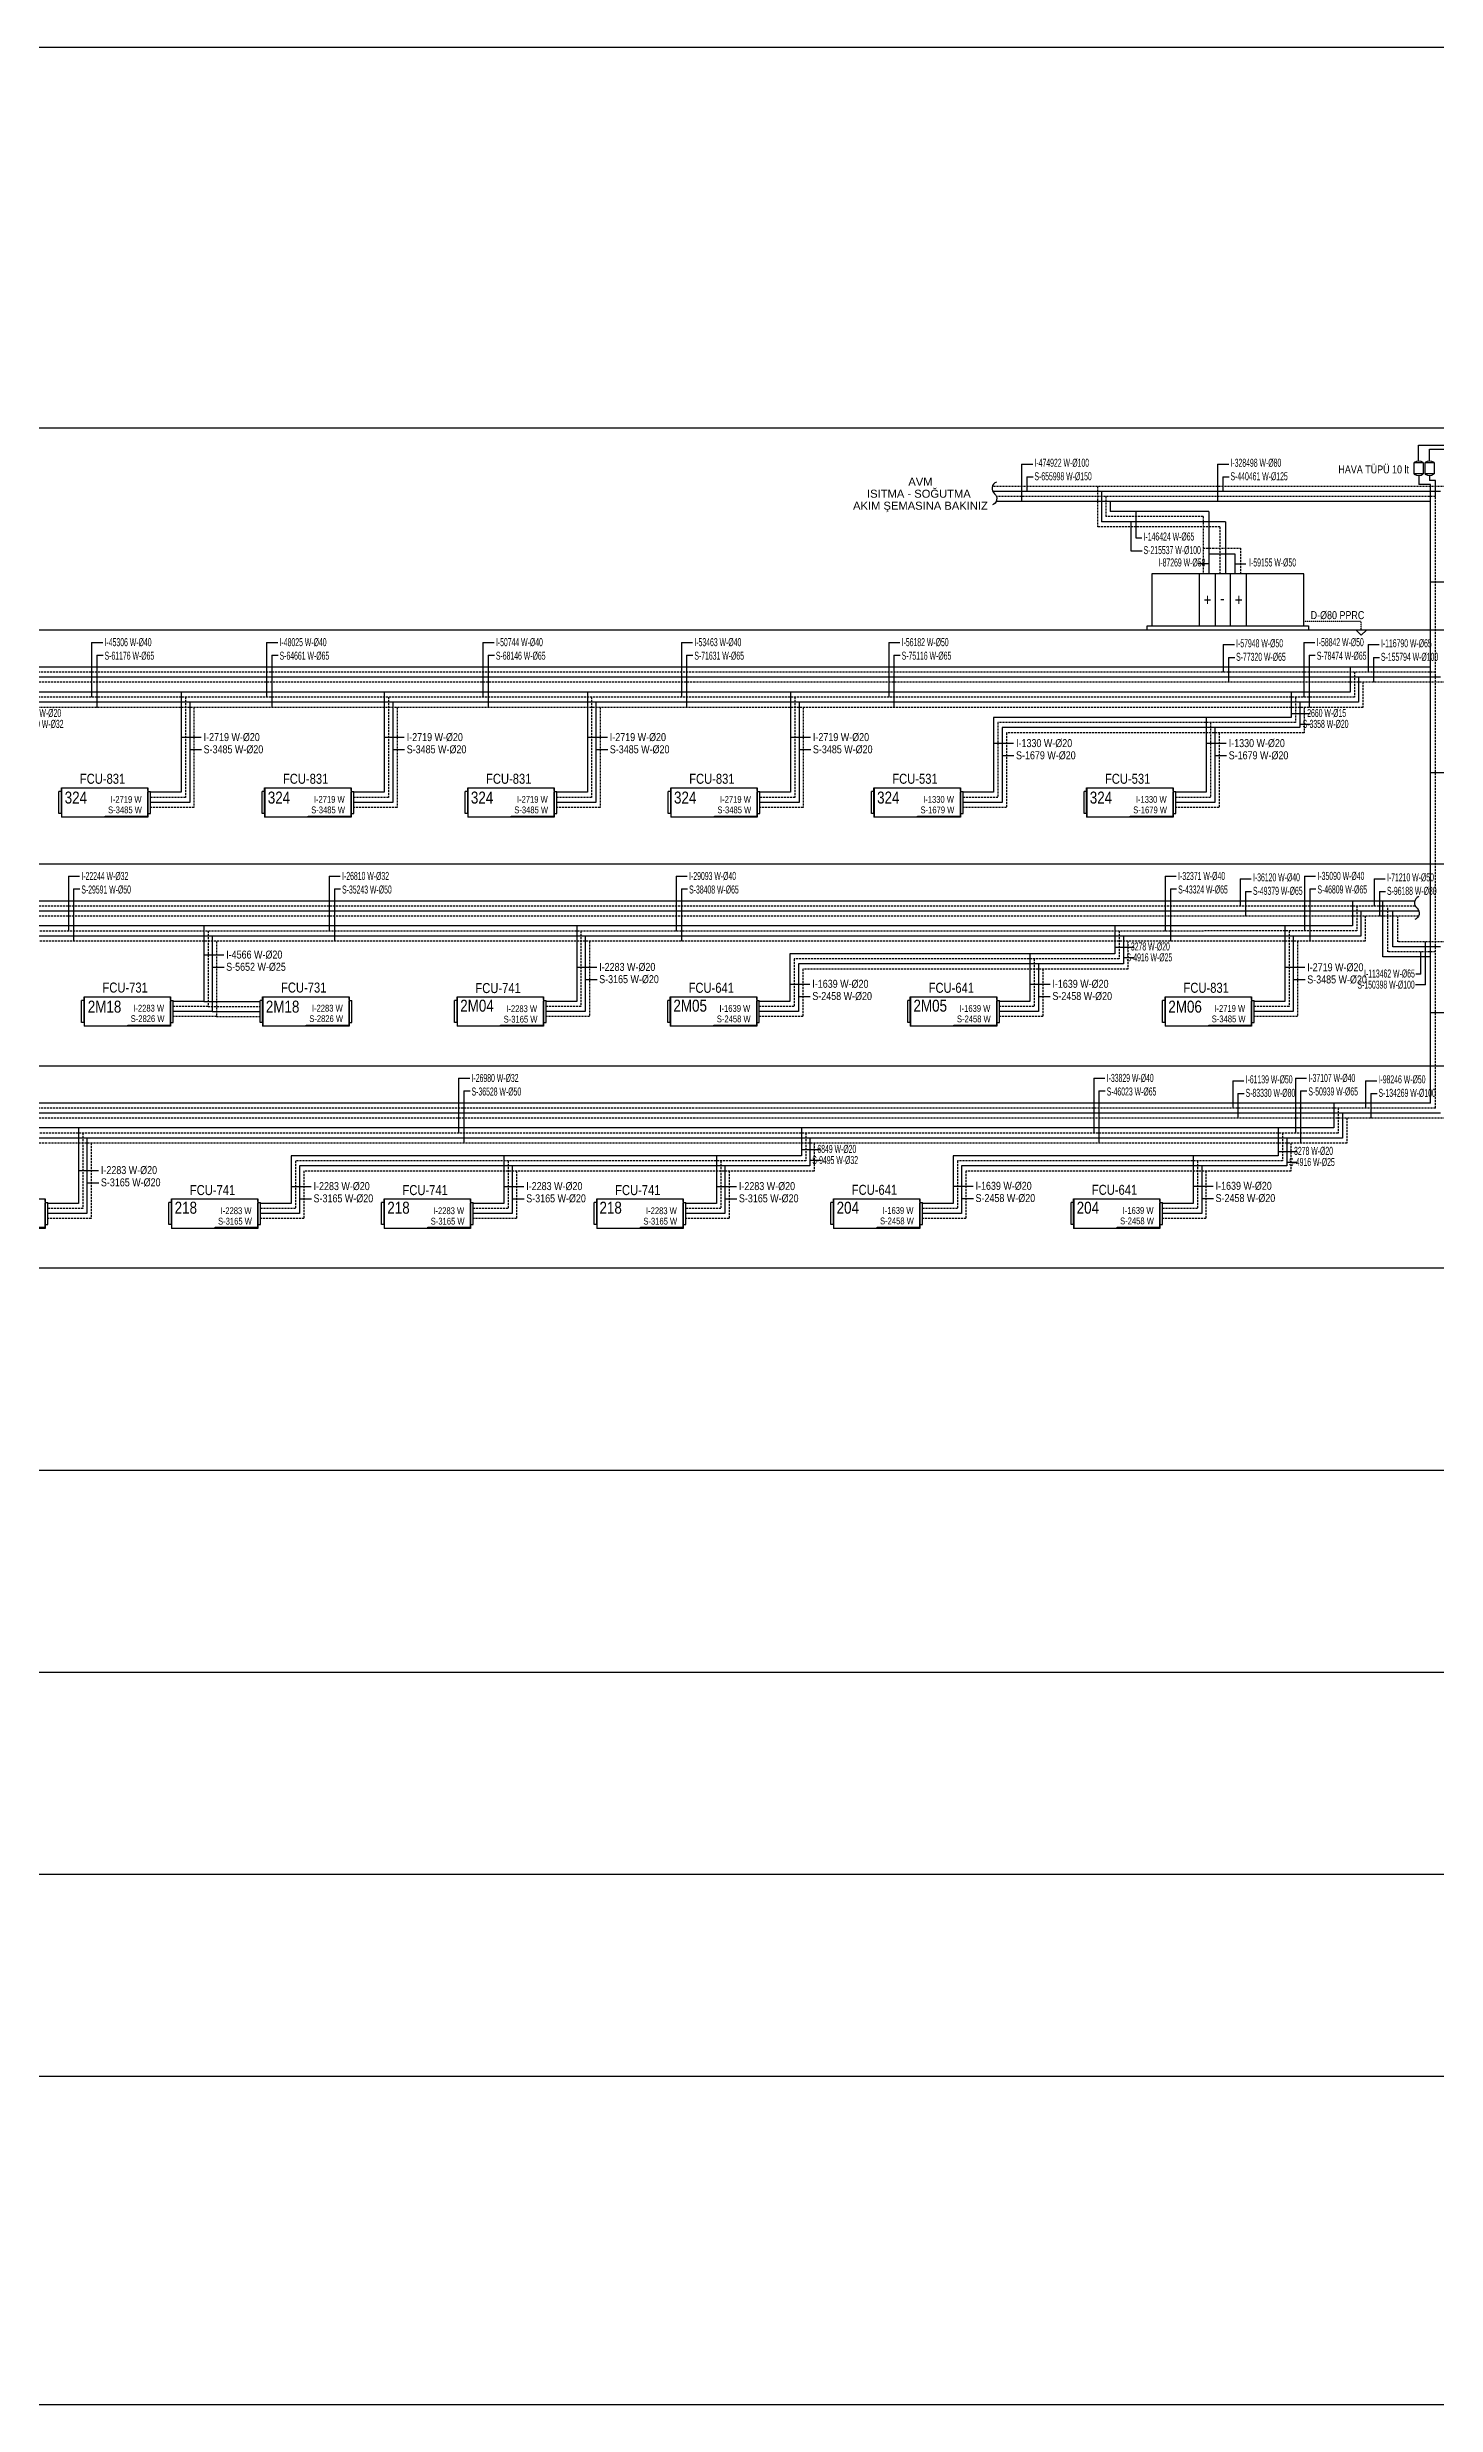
# Model space of a CAD drawing. Header units: centimetres. Extents: x 222914 to 271949, y -38857 to -18857.
# Drawn here: x 252118 to 255588, y -30556 to -24663 of the extents above; entities that cross this region are included whole.
import ezdxf
from ezdxf.enums import TextEntityAlignment as Align

# ---------------------------------------------------------------- set-up
doc = ezdxf.new("R2010")
doc.units = ezdxf.units.CM
doc.header["$LTSCALE"] = 0.2
doc.linetypes.add('DASHED', pattern=[75, 50, -25])
doc.linetypes.add('Hidden', pattern=[0.714375, 0.47625, -0.238125])
doc.layers.get('0').update_dxf_attribs({"color": 252})
for name, color, linetype, lineweight in [('1-BASLIK', 53, 'Continuous', 25), ('1-CIHAZ-NO', 62, 'Continuous', 15), ('T-CIHAZ', 101, 'Continuous', 30), ('T-DRENAJ', 40, 'Hidden', 30), ('T-ISITMA', 1, 'Continuous', 30), ('T-MAHAL', 120, 'Continuous', 15), ('T-SOGUTMA', 4, 'Continuous', 30), ('T-STEXT', 181, 'Continuous', 15), ('T-SUZGEC', 23, 'Continuous', 15)]:
    doc.layers.add(name, color=color, linetype=linetype, lineweight=lineweight)
for name, color, linetype in [('T-DTEXT', 9, 'Continuous'), ('T-FC', 150, 'Continuous'), ('T-FC-NUMARA', 62, 'Continuous'), ('T-GIDIS-ITEXT-TOPLAMA', 61, 'Continuous'), ('T-ISITMA-TOPLAMA', 61, 'Continuous'), ('T-ISITMA-VANA', 135, 'Continuous'), ('T-ITEXT', 32, 'Continuous'), ('T-SOGUTMA-TOPLAMA', 120, 'Continuous'), ('T-SOGUTMA-VANA', 100, 'Continuous'), ('T-TEXT', 85, 'Continuous')]:
    doc.layers.add(name, color=color, linetype=linetype)
doc.styles.add('ARIAL', font='arial.ttf')
doc.styles.add('GKM', font='ARIALN.TTF', dxfattribs={"width": 0.6, "height": 20})
doc.styles.add('LUCIDASANS', font='arial.ttf', dxfattribs={"width": 0.8})
doc.styles.get("Standard").update_dxf_attribs({"font": 'arial.ttf'})

# ---------------------------------------------------------------- blocks, each defined once
blk = doc.blocks.new('SUZ')
for p, q in [((-25, 0), (0, -25)), ((25, 0), (-25, 0)), ((0, -25), (25, 0))]:
    blk.add_line(p, q)
blk = doc.blocks.new('FANCOIL-DWD')
at = {"linetype": 'DASHED'}
blk.add_line((-114.3, -71.5), (-114.3, -16.4), dxfattribs=at)
for p, q in [((-108.1, -16.4), (-114.3, -16.4)), ((-114.3, -69.1), (-114.3, -18.8)), ((-108.1, -71.5), (-108.1, -7)), ((-108.1, -7), (108.1, -7)), ((-106.8, -80.9), (-106.8, -7)), ((108.1, -7), (108.1, -80.9)), ((108.1, -14.1), (108.1, -7.7)), ((108.1, -16.4), (114.6, -16.4)), ((108.1, -71), (108.1, -16.9)), ((114.6, -71.5), (114.6, -16.4)), ((-108.1, -71.5), (-114.3, -71.5)), ((-108.1, -71.5), (-108.1, -80.9)), ((108.1, -80.9), (-108.1, -80.9)), ((0.9, -80.9), (0.9, -78.2)), ((0.9, -78.2), (108.1, -78.2)), ((108.1, -78), (108.1, -71.5)), ((108.1, -71.5), (114.6, -71.5))]:
    blk.add_line(p, q)
blk = doc.blocks.new('Kesme')
blk.add_lwpolyline([(-21.5, -0.2, 0.576786), (-4.8, -2.7, -0.54493), (11.3, -5.9)], format="xyb")

msp = doc.modelspace()

# ---------------------------------------------------------------- linework, layer by layer
at = {"layer": '1-BASLIK'}
msp.add_lwpolyline([(224519.3, -24662.5), (264878.8, -24662.5), (264878.8, -30556.2), (224519.3, -30556.2)], close=True, dxfattribs=at)
at = {"layer": 'T-CIHAZ'}
for p, q in [((254997.4, -25979.1), (254997.4, -26109.1)), ((255036.8, -25979.1), (255036.8, -26109.1)), ((255074.8, -25979.1), (255074.8, -26109.1)), ((255114.2, -25979.1), (255114.2, -26109.1))]:
    msp.add_line(p, q, dxfattribs=at)
msp.add_lwpolyline([(255258.5, -26109.1), (255258.5, -25979.1), (254878.5, -25979.1), (254878.5, -26109.1)], close=True, dxfattribs=at)
for points in [[(254867.1, -26119.8), (254867.1, -26109.1), (254878.5, -26109.1)], [(255258.5, -26109.1), (255269.9, -26109.1), (255269.9, -26119.8)]]:
    msp.add_lwpolyline(points, dxfattribs=at)
at = {"layer": 'T-DRENAJ', "lineweight": -3, "ltscale": 0.5}
for p, q in [((255402.2, -26098.6), (255258.5, -26098.6)), ((255402.2, -26119.8), (255402.2, -26098.6))]:
    msp.add_line(p, q, dxfattribs=at)
at = {"layer": 'T-GIDIS-ITEXT-TOPLAMA'}
for p, q in [((255227.2, -26328.6), (255274.6, -26328.6)), ((254786.6, -26912.2), (254834, -26912.2)), ((255550.7, -26979.9), (255550.7, -26923.8)), ((255550.7, -26979.9), (255538.2, -26979.9)), ((254003.1, -27418.4), (254050.5, -27418.4)), ((255194.5, -27423.3), (255241.9, -27423.3))]:
    msp.add_line(p, q, dxfattribs=at)
at = {"layer": 'T-ISITMA', "lineweight": -3, "ltscale": 0.5}
for p, q in [((255575.3, -25798.6), (254489.3, -25798.6)), ((254774.5, -25798.6), (254774.5, -25823.3)), ((255575.3, -27302.4), (255575.3, -25798.6)), ((255021.4, -25823.3), (254774.5, -25823.3)), ((255021.4, -25823.3), (255021.4, -25979.1)), ((255021.4, -25929.1), (255086.2, -25929.1)), ((255086.2, -25929.1), (255086.2, -25979.1)), ((255575.3, -26212.3), (226154, -26212.3)), ((255374.2, -26212.3), (255374.2, -26274.8)), ((255374.2, -26274.8), (240493.9, -26274.8)), ((252452.8, -26274.8), (252452.8, -26525.2)), ((252960.4, -26274.8), (252960.4, -26525.2)), ((253468, -26274.8), (253468, -26525.2)), ((253975.7, -26274.8), (253975.7, -26525.2)), ((255227.2, -26275.6), (255227.2, -26338.1)), ((254483.3, -26338.1), (254483.3, -26525.2)), ((255227.2, -26338.1), (254483.3, -26338.1)), ((255014.8, -26338.1), (255014.8, -26525.2)), ((252452.8, -26525.2), (252376.4, -26525.2)), ((252960.4, -26525.2), (252884, -26525.2)), ((253468, -26525.2), (253391.6, -26525.2)), ((253975.7, -26525.2), (253899.2, -26525.2)), ((254483.3, -26525.2), (254406.8, -26525.2)), ((255014.8, -26525.2), (254938.3, -26525.2)), ((255535.6, -26797.4), (233697.5, -26797.4)), ((255380.1, -26797.4), (255380.1, -26859.1)), ((255456, -26936.3), (255456, -26798.9)), ((255380.1, -26859.1), (248177.8, -26859.6)), ((252509.3, -26859.9), (252509.3, -27047.8)), ((253441.4, -26859.9), (253441.4, -27047.8)), ((254786.6, -26859.9), (254786.6, -26928.7)), ((255211.1, -26859.9), (255211.1, -27047.8)), ((254786.6, -26928.7), (253974.2, -26928.7)), ((253974.2, -26928.7), (253974.2, -27047.8)), ((254574.2, -26928.7), (254574.2, -27047.8)), ((255575.3, -26936.3), (255456, -26936.3)), ((252509.3, -27047.8), (252432.8, -27047.8)), ((252509.3, -27047.8), (252649.5, -27047.8)), ((253441.4, -27047.8), (253364.9, -27047.8)), ((253974.2, -27047.8), (253897.7, -27047.8)), ((254574.2, -27047.8), (254497.7, -27047.8)), ((255211.1, -27047.8), (255134.6, -27047.8)), ((255575.3, -27302.4), (228973.5, -27302.4)), ((255333.9, -27302.4), (255333.9, -27364.1)), ((255333.9, -27364.1), (246482.6, -27364.6)), ((252196.2, -27364.3), (252196.2, -27552.8)), ((254003.1, -27364.9), (254003.1, -27433.8)), ((255194.5, -27364.9), (255194.5, -27433.7)), ((254003.1, -27433.8), (252727.7, -27433.8)), ((252727.7, -27433.8), (252727.7, -27552.8)), ((253259.1, -27433.8), (253259.1, -27552.8)), ((253790.6, -27433.8), (253790.6, -27552.8)), ((255194.5, -27433.7), (254382, -27433.7)), ((254382, -27433.7), (254382, -27552.8)), ((254982, -27433.7), (254982, -27552.8)), ((252196.2, -27552.8), (252119.7, -27552.8)), ((252727.7, -27552.8), (252651.2, -27552.8)), ((253259.1, -27552.8), (253182.7, -27552.8)), ((253790.6, -27552.8), (253714.2, -27552.8)), ((254382, -27552.8), (254305.6, -27552.8)), ((254982, -27552.8), (254905.6, -27552.8))]:
    msp.add_line(p, q, dxfattribs=at)
at = {"layer": 'T-ISITMA', "linetype": 'DASHED', "lineweight": -3, "ltscale": 0.5}
for p, q in [((255587.8, -25786.1), (254490.2, -25786.1)), ((254763.9, -25786.1), (254763.9, -25836)), ((255587.8, -27314.9), (255587.8, -25786.1)), ((255007.4, -25836), (254763.9, -25836, 0)), ((255007.4, -25836), (255007.4, -25979.1)), ((255007.4, -25915.1), (255100.2, -25915.1)), ((255100.2, -25915.1), (255100.2, -25979.1)), ((255587.8, -26224.8), (226164.6, -26224.8)), ((255384.8, -26224.8), (255384.8, -26287.6)), ((255384.8, -26287.6), (240504.5, -26287.6)), ((252463.4, -26287.6), (252463.4, -26538)), ((252971.1, -26287.6), (252971.1, -26538)), ((253478.7, -26287.6), (253478.7, -26538)), ((253986.3, -26287.6), (253986.3, -26538)), ((255237.8, -26288.1), (255237.8, -26350.8)), ((254493.9, -26350.8), (254493.9, -26538)), ((255237.8, -26350.8), (254493.9, -26350.8)), ((255025.4, -26350.8), (255025.4, -26538)), ((252463.4, -26538), (252376.4, -26538)), ((252971.1, -26538), (252884, -26538)), ((253478.7, -26538), (253391.6, -26538)), ((253986.3, -26538), (253899.2, -26538)), ((254493.9, -26538), (254406.8, -26538)), ((255025.4, -26538), (254938.3, -26538)), ((255537.1, -26809.9), (233708.2, -26809.9)), ((255390.7, -26809.9), (255390.7, -26871.9)), ((255468.5, -26923.8), (255468.5, -26811.4)), ((255390.7, -26871.9), (248155.2, -26872.3)), ((252519.9, -26872.6), (252519.9, -27060.5)), ((253452, -26872.6), (253452, -27060.5)), ((254797.2, -26872.4), (254797.2, -26941.5)), ((255221.7, -26872.6), (255221.7, -27060.5)), ((255587.8, -26923.8), (255468.5, -26923.8)), ((254797.2, -26941.5), (253984.8, -26941.5)), ((253984.8, -26941.5), (253984.8, -27060.5)), ((254584.8, -26941.5), (254584.8, -27060.5)), ((252519.9, -27060.5), (252432.8, -27060.5)), ((252519.9, -27060.5), (252649.5, -27060.5)), ((253452, -27060.5), (253364.9, -27060.5)), ((253984.8, -27060.5), (253897.7, -27060.5)), ((254584.8, -27060.5), (254497.7, -27060.5)), ((255221.7, -27060.5), (255134.6, -27060.5)), ((255587.8, -27314.9), (228984.1, -27314.9)), ((255344.6, -27314.9), (255344.6, -27376.9)), ((255344.6, -27376.9), (246493.2, -27377.4)), ((252206.8, -27377.1), (252206.8, -27565.5)), ((254013.7, -27377.4), (254013.7, -27446.5)), ((255205.1, -27377.4), (255205.1, -27446.5)), ((254013.7, -27446.5), (252738.3, -27446.5)), ((252738.3, -27446.5), (252738.3, -27565.5)), ((253269.8, -27446.5), (253269.8, -27565.5)), ((253801.3, -27446.5), (253801.3, -27565.5)), ((255205.1, -27446.5), (254392.7, -27446.5)), ((254392.7, -27446.5), (254392.7, -27565.5)), ((254992.7, -27446.5), (254992.7, -27565.5)), ((252206.8, -27565.5), (252119.7, -27565.5)), ((252738.3, -27565.5), (252651.2, -27565.5)), ((253269.8, -27565.5), (253182.7, -27565.5)), ((253801.3, -27565.5), (253714.2, -27565.5)), ((254392.7, -27565.5), (254305.6, -27565.5)), ((254992.7, -27565.5), (254905.6, -27565.5))]:
    msp.add_line(p, q, dxfattribs=at)
at = {"layer": 'T-ISITMA-TOPLAMA'}
for p, q in [((254553.3, -25704.8), (254553.3, -25798.6)), ((254553.3, -25704.8), (254581, -25704.8)), ((255043.2, -25704.8), (255043.2, -25798.6)), ((255043.2, -25704.8), (255070.9, -25704.8)), ((254839.1, -25823.3), (254839.1, -25889.3)), ((254839.1, -25889.3), (254853.7, -25889.3)), ((255021.4, -25954.1), (254993.7, -25954.1)), ((255086.2, -25954.1), (255113.9, -25954.1)), ((255575.3, -25999.1), (255625.3, -25999.1)), ((252229, -26150.5), (252229, -26287.6)), ((252229, -26150.5), (252256.7, -26150.5)), ((252666.4, -26150.5), (252666.4, -26287.6)), ((252666.4, -26150.5), (252694.1, -26150.5)), ((253207, -26150.5), (253207, -26287.6)), ((253207, -26150.5), (253234.8, -26150.5)), ((253702.9, -26150.5), (253702.9, -26287.6)), ((253702.9, -26150.5), (253730.7, -26150.5)), ((254221.1, -26150.5), (254221.1, -26287.6)), ((254221.1, -26150.5), (254248.9, -26150.5)), ((255057.2, -26156.1), (255057.2, -26224.8)), ((255057.2, -26156.1), (255085, -26156.1)), ((255258.6, -26150.5), (255258.6, -26287.6)), ((255258.6, -26150.5), (255286.4, -26150.5)), ((255419.2, -26156.1), (255419.2, -26224.8)), ((255419.2, -26156.1), (255446.9, -26156.1)), ((255575.3, -26475.7), (255625.3, -26475.7)), ((252170.9, -26735), (252170.9, -26872.1)), ((252170.9, -26735), (252198.7, -26735)), ((252822.6, -26735), (252822.6, -26872)), ((252822.6, -26735), (252850.3, -26735)), ((253689.9, -26735), (253689.9, -26872)), ((253689.9, -26735), (253717.6, -26735)), ((254912.1, -26734.9), (254912.1, -26872)), ((254912.1, -26734.9), (254939.9, -26734.9)), ((255099.4, -26741.2), (255099.4, -26809.9)), ((255099.4, -26741.2), (255127.1, -26741.2)), ((255260.2, -26734.8), (255260.2, -26871.9)), ((255260.2, -26734.8), (255287.9, -26734.8)), ((255434.2, -26741.2), (255434.2, -26809.9)), ((255434.2, -26741.2), (255462, -26741.2)), ((255575.3, -27075.9), (255625.3, -27075.9)), ((253146.2, -27239.9), (253146.2, -27377)), ((253146.2, -27239.9), (253173.9, -27239.9)), ((254733.5, -27239.8), (254733.5, -27376.9)), ((254733.5, -27239.8), (254761.3, -27239.8)), ((255081, -27246.2), (255081, -27314.9)), ((255081, -27246.2), (255108.7, -27246.2)), ((255237.5, -27239.8), (255237.5, -27376.9)), ((255237.5, -27239.8), (255265.3, -27239.8)), ((255413.1, -27246.2), (255413.1, -27314.9)), ((255413.1, -27246.2), (255440.9, -27246.2))]:
    msp.add_line(p, q, dxfattribs=at)
at = {"layer": 'T-ISITMA-TOPLAMA', "color": 62}
for p, q in [((252452.8, -26387.3), (252502.8, -26387.3)), ((252960.4, -26387.3), (253010.4, -26387.3)), ((253468, -26387.3), (253518, -26387.3)), ((253975.7, -26387.3), (254025.7, -26387.3)), ((252474.1, -26417.9), (252503.6, -26417.9)), ((252981.7, -26417.9), (253011.3, -26417.9)), ((253489.3, -26417.9), (253518.9, -26417.9)), ((253996.9, -26417.9), (254026.5, -26417.9)), ((255211.1, -26962.6), (255261.1, -26962.6)), ((255232.3, -26993.2), (255261.9, -26993.2))]:
    msp.add_line(p, q, dxfattribs=at)
at = {"layer": 'T-ISITMA-TOPLAMA', "color": 30}
msp.add_line((252509.3, -26931.8), (252559.3, -26931.8), dxfattribs=at)
at = {"layer": 'T-ISITMA-TOPLAMA', "color": 163}
for p, q in [((253441.4, -26962.6), (253491.4, -26962.6)), ((252196.2, -27470.5), (252246.2, -27470.5)), ((252727.7, -27510.5), (252777.7, -27510.5)), ((253259.1, -27510.5), (253309.2, -27510.5)), ((253790.6, -27510.5), (253840.6, -27510.5))]:
    msp.add_line(p, q, dxfattribs=at)
at = {"layer": 'T-ISITMA-TOPLAMA', "color": 1}
for p, q in [((253974.2, -27004.8), (254024.2, -27004.8)), ((254574.2, -27004.8), (254624.2, -27004.8)), ((254382, -27509.8), (254432.1, -27509.8)), ((254982, -27509.8), (255032.1, -27509.8))]:
    msp.add_line(p, q, dxfattribs=at)
at = {"layer": 'T-ISITMA-VANA'}
for p, q in [((255545.4, -25697.1), (255545.4, -25657.2)), ((255545.4, -25657.2), (255688.5, -25657.2)), ((255572.7, -25697.2), (255572.7, -25667.2)), ((255572.7, -25667.2), (255676.7, -25667.2)), ((255534.5, -25701), (255556.8, -25701)), ((255556.8, -25729.4), (255534.5, -25729.4)), ((255534.6, -25729.7), (255534.6, -25700.9)), ((255545.7, -25733.3), (255545.7, -25755.7)), ((255556.8, -25700.9), (255556.8, -25729.4)), ((255561.8, -25729.6), (255561.8, -25700.9)), ((255561.8, -25700.9), (255584.1, -25700.9)), ((255584.1, -25729.3), (255561.8, -25729.3)), ((255573, -25733.3), (255573, -25745.7)), ((255587.8, -25745.7), (255573, -25745.7)), ((255584.1, -25700.8), (255584.1, -25729.3)), ((255587.8, -25786.1), (255587.8, -25745.7)), ((255575.3, -25755.7), (255545.7, -25755.7)), ((255575.3, -25798.6), (255575.3, -25755.7))]:
    msp.add_line(p, q, dxfattribs=at)
for centre, start, end in [((255545.7, -25715.5), 52.72197, 127.60421), ((255545.5, -25715), 233.37013, 308.26091), ((255573, -25715.4), 52.72197, 127.60421), ((255572.8, -25714.9), 233.37013, 308.26091)]:
    msp.add_arc(centre, 18.3, start, end, dxfattribs=at)
at = {"layer": 'T-SOGUTMA', "linetype": 'DASHED', "lineweight": -3, "ltscale": 0.5}
for p, q in [((255612.8, -25761.1), (254479.9, -25761.1)), ((254742.6, -25761.1), (254742.6, -25861.5)), ((255048.8, -25861.5), (254742.6, -25861.5)), ((255048.8, -25861.5), (255048.8, -25979.1)), ((255612.8, -26249.8), (226185.9, -26249.8)), ((255406.1, -26249.8), (255406.1, -26313.1)), ((255406.1, -26313.1), (240525.8, -26313.1)), ((252484.7, -26313.1), (252484.7, -26563.5)), ((252992.3, -26313.1), (252992.3, -26563.5)), ((253499.9, -26313.1), (253499.9, -26563.5)), ((254007.5, -26313.1), (254007.5, -26563.5)), ((255259.1, -26313.1), (255259.1, -26376.3)), ((254515.1, -26376.3), (254515.1, -26563.5)), ((255259.1, -26376.3), (254515.1, -26376.3)), ((255046.6, -26376.3), (255046.6, -26563.5)), ((252484.7, -26563.5), (252376.4, -26563.5)), ((252992.3, -26563.5), (252884, -26563.5)), ((253499.9, -26563.5), (253391.6, -26563.5)), ((254007.5, -26563.5), (253899.2, -26563.5)), ((254515.1, -26563.5), (254406.8, -26563.5)), ((255046.6, -26563.5), (254938.3, -26563.5)), ((255545, -26834.9), (233729.4, -26834.9)), ((255411.9, -26834.9), (255411.9, -26897.4)), ((255493.4, -26898.8), (255493.4, -26836.4)), ((255411.9, -26897.4), (248209.7, -26897.8)), ((252541.1, -26898.1), (252541.1, -27086)), ((253473.3, -26898.1), (253473.3, -27086)), ((254818.5, -26897.3), (254818.5, -26967)), ((255242.9, -26898.1), (255242.9, -27086)), ((255612.8, -26898.8), (255493.4, -26898.8)), ((254818.5, -26967), (254006.1, -26967)), ((254006.1, -26967), (254006.1, -27086)), ((254606.1, -26967), (254606.1, -27086)), ((252541.1, -27086), (252432.8, -27086)), ((252541.1, -27086), (252649.5, -27086)), ((253473.3, -27086), (253364.9, -27086)), ((254006.1, -27086), (253897.7, -27086)), ((254606.1, -27086), (254497.7, -27086)), ((255242.9, -27086), (255134.6, -27086)), ((255612.8, -27339.9), (229005.4, -27339.9)), ((255365.8, -27339.8), (255365.8, -27402.4)), ((255365.8, -27402.4), (246514.5, -27402.9)), ((252228, -27402.6), (252228, -27591)), ((254034.9, -27402.3), (254034.9, -27472)), ((255226.3, -27402.3), (255226.3, -27472)), ((254034.9, -27472), (252759.5, -27472)), ((252759.5, -27472), (252759.5, -27591)), ((253291, -27472), (253291, -27591)), ((253822.5, -27472), (253822.5, -27591)), ((255226.3, -27472), (254413.9, -27472)), ((254413.9, -27472), (254413.9, -27591)), ((255013.9, -27472), (255013.9, -27591)), ((252228, -27591), (252119.7, -27591)), ((252759.5, -27591), (252651.2, -27591)), ((253291, -27591), (253182.7, -27591)), ((253822.5, -27591), (253714.2, -27591)), ((254413.9, -27591), (254305.6, -27591)), ((255013.9, -27591), (254905.6, -27591))]:
    msp.add_line(p, q, dxfattribs=at)
at = {"layer": 'T-SOGUTMA', "lineweight": -3, "ltscale": 0.5}
for p, q in [((255600.3, -25773.6), (254481.4, -25773.6)), ((254753.3, -25773.6), (254753.3, -25848.8)), ((255062.8, -25848.8), (254753.3, -25848.8, 0)), ((255062.8, -25848.8), (255062.8, -25979.1)), ((255600.3, -26237.3), (226175.2, -26237.3)), ((255395.5, -26237.3), (255395.5, -26300.3)), ((255395.5, -26300.3), (240515.1, -26300.3)), ((252474.1, -26300.3), (252474.1, -26550.7)), ((252981.7, -26300.3), (252981.7, -26550.7)), ((253489.3, -26300.3), (253489.3, -26550.7)), ((253996.9, -26300.3), (253996.9, -26550.7)), ((255248.4, -26300.6), (255248.4, -26363.6)), ((254504.5, -26363.6), (254504.5, -26550.7)), ((255248.4, -26363.6), (254504.5, -26363.6)), ((255036, -26363.6), (255036, -26550.7)), ((252474.1, -26550.7), (252376.4, -26550.7)), ((252981.7, -26550.7), (252884, -26550.7)), ((253489.3, -26550.7), (253391.6, -26550.7)), ((253996.9, -26550.7), (253899.2, -26550.7)), ((254504.5, -26550.7), (254406.8, -26550.7)), ((255036, -26550.7), (254938.3, -26550.7)), ((255546, -26822.4), (233718.8, -26822.4)), ((255401.3, -26822.4), (255401.3, -26884.6)), ((255481, -26911.3), (255481, -26823.9)), ((255401.3, -26884.6), (248165.8, -26885.1)), ((252530.5, -26885.4), (252530.5, -27073.3)), ((253462.6, -26885.4), (253462.6, -27073.3)), ((254807.9, -26884.9), (254807.9, -26954.2)), ((255232.3, -26885.4), (255232.3, -27073.3)), ((255600.3, -26911.3), (255481, -26911.3)), ((254807.9, -26954.2), (253995.4, -26954.2)), ((253995.4, -26954.2), (253995.4, -27073.3)), ((254595.4, -26954.2), (254595.4, -27073.3)), ((252530.5, -27073.3), (252432.8, -27073.3)), ((252530.5, -27073.3), (252649.5, -27073.3)), ((253462.6, -27073.3), (253364.9, -27073.3)), ((253995.4, -27073.3), (253897.7, -27073.3)), ((254595.4, -27073.3), (254497.7, -27073.3)), ((255232.3, -27073.3), (255134.6, -27073.3)), ((255600.3, -27327.4), (228994.7, -27327.4)), ((255355.2, -27327.4), (255355.2, -27389.6)), ((255355.2, -27389.6), (246503.8, -27390.1)), ((252217.4, -27389.8), (252217.4, -27578.3)), ((254024.3, -27389.9), (254024.3, -27459.3)), ((255215.7, -27389.9), (255215.7, -27459.2)), ((254024.3, -27459.3), (252748.9, -27459.3)), ((252748.9, -27459.3), (252748.9, -27578.3)), ((253280.4, -27459.3), (253280.4, -27578.3)), ((253811.9, -27459.3), (253811.9, -27578.3)), ((255215.7, -27459.2), (254403.3, -27459.2)), ((254403.3, -27459.2), (254403.3, -27578.3)), ((255003.3, -27459.2), (255003.3, -27578.3)), ((252217.4, -27578.3), (252119.7, -27578.3)), ((252748.9, -27578.3), (252651.2, -27578.3)), ((253280.4, -27578.3), (253182.7, -27578.3)), ((253811.9, -27578.3), (253714.2, -27578.3)), ((254403.3, -27578.3), (254305.6, -27578.3)), ((255003.3, -27578.3), (254905.6, -27578.3))]:
    msp.add_line(p, q, dxfattribs=at)
at = {"layer": 'T-SOGUTMA-TOPLAMA'}
for p, q in [((254566.4, -25736.7), (254581.9, -25736.7)), ((254566.4, -25736.7), (254566.4, -25773.6)), ((255056.2, -25736.7), (255071.8, -25736.7)), ((255056.2, -25736.7), (255056.2, -25773.6)), ((254826, -25848.8), (254826, -25921.2)), ((254826, -25921.2), (254854.6, -25921.2)), ((252242.1, -26182.3), (252257.6, -26182.3)), ((252242.1, -26182.3), (252242.1, -26313.1)), ((252679.4, -26182.3), (252695, -26182.3)), ((252679.4, -26182.3), (252679.4, -26313.1)), ((253220.1, -26182.3), (253235.6, -26182.3)), ((253220.1, -26182.3), (253220.1, -26313.1)), ((253716, -26182.3), (253731.5, -26182.3)), ((253716, -26182.3), (253716, -26313.1)), ((254234.2, -26182.3), (254249.7, -26182.3)), ((254234.2, -26182.3), (254234.2, -26313.1)), ((255070.3, -26187.9), (255085.8, -26187.9)), ((255070.3, -26187.9), (255070.3, -26249.8)), ((255271.7, -26182.3), (255287.2, -26182.3)), ((255271.7, -26182.3), (255271.7, -26313.1)), ((255432.3, -26187.9), (255447.8, -26187.9)), ((255432.3, -26187.9), (255432.3, -26249.8)), ((255248.4, -26354.8), (255275.4, -26354.8)), ((252184, -26766.8), (252199.5, -26766.8)), ((252184, -26766.8), (252184, -26897.6)), ((252835.7, -26766.8), (252851.2, -26766.8)), ((252835.7, -26766.8), (252835.7, -26897.5)), ((253703, -26766.8), (253718.5, -26766.8)), ((253703, -26766.8), (253703, -26897.5)), ((254925.2, -26766.7), (254940.7, -26766.7)), ((254925.2, -26766.7), (254925.2, -26897.5)), ((255112.4, -26773), (255127.9, -26773)), ((255112.4, -26773), (255112.4, -26834.9)), ((255273.3, -26766.6), (255288.8, -26766.6)), ((255273.3, -26766.6), (255273.3, -26897.4)), ((255447.3, -26773), (255462.8, -26773)), ((255447.3, -26773), (255447.3, -26834.9)), ((255562.6, -27006.1), (255562.6, -26898.8)), ((252530.5, -26962.3), (252560.1, -26962.3)), ((254807.9, -26938.5), (254834.9, -26938.5)), ((255562.6, -27006.1), (255537.4, -27006.1)), ((253159.3, -27271.7), (253174.8, -27271.7)), ((253159.3, -27271.7), (253159.3, -27402.5)), ((254746.6, -27271.6), (254762.1, -27271.6)), ((254746.6, -27271.6), (254746.6, -27402.4)), ((255094, -27278), (255109.6, -27278)), ((255094, -27278), (255094, -27339.9)), ((255250.6, -27271.6), (255266.1, -27271.6)), ((255250.6, -27271.6), (255250.6, -27402.4)), ((255426.2, -27278), (255441.7, -27278)), ((255426.2, -27278), (255426.2, -27339.9)), ((254024.3, -27444.6), (254051.3, -27444.6)), ((255215.7, -27449.5), (255242.7, -27449.5))]:
    msp.add_line(p, q, dxfattribs=at)
at = {"layer": 'T-SOGUTMA-TOPLAMA', "color": 100}
for p, q in [((254483.3, -26402.3), (254533.3, -26402.3)), ((255014.8, -26402.3), (255064.8, -26402.3)), ((254504.5, -26432.9), (254534.1, -26432.9)), ((255036, -26432.9), (255065.6, -26432.9))]:
    msp.add_line(p, q, dxfattribs=at)
at = {"layer": 'T-SOGUTMA-TOPLAMA', "color": 163}
for p, q in [((253462.6, -26993.2), (253492.2, -26993.2)), ((252217.4, -27501.1), (252247, -27501.1)), ((252748.9, -27541.1), (252778.5, -27541.1)), ((253280.4, -27541.1), (253310, -27541.1)), ((253811.9, -27541.1), (253841.5, -27541.1))]:
    msp.add_line(p, q, dxfattribs=at)
at = {"layer": 'T-SOGUTMA-TOPLAMA', "color": 1}
for p, q in [((253995.4, -27035.4), (254025, -27035.4)), ((254595.4, -27035.4), (254625, -27035.4)), ((254403.3, -27540.4), (254432.9, -27540.4)), ((255003.3, -27540.4), (255032.9, -27540.4))]:
    msp.add_line(p, q, dxfattribs=at)
at = {"layer": 'T-TEXT', "color": 7}
for p, q in [((263936, -25614.8), (225015.5, -25614.8)), ((263936, -26119.8), (225015.5, -26119.8)), ((263936, -26704.9), (225015.5, -26704.9)), ((263936, -27209.9), (225015.5, -27209.9)), ((263936, -27714.9), (225015.5, -27714.9)), ((225015.5, -28219.9), (263936, -28219.9)), ((225015.5, -28724.9), (263936, -28724.9)), ((225015.5, -29229.9), (263936, -29229.9)), ((225015.5, -29734.9), (263936, -29734.9))]:
    msp.add_line(p, q, dxfattribs=at)

# ---------------------------------------------------------------- block references
at = {"layer": 'T-FC'}
for p in [(252261.7, -26506.8), (252769.4, -26506.8), (253277, -26506.8), (253784.6, -26506.8), (254292.2, -26506.8), (254823.7, -26506.8), (252318.2, -27029.3), (252764.5, -27029.3), (253250.3, -27029.3), (253783.1, -27029.3), (254383.1, -27029.3), (255020, -27029.3), (252005.1, -27534.3), (252536.6, -27534.3), (253068.1, -27534.3), (253599.6, -27534.3), (254191, -27534.3), (254791, -27534.3)]:
    msp.add_blockref('FANCOIL-DWD', p, dxfattribs=at)
at = {"layer": 'T-SUZGEC', "extrusion": (0, 0, -1), "xscale": 0.5050762180471793, "yscale": 0.5050762180471793, "zscale": -0.5050762180216045}
msp.add_blockref('SUZ', (-255402.2, -26119.8), dxfattribs=at)
at = {"layer": 'T-TEXT', "xscale": 1.75, "yscale": 1.75, "zscale": 1.75, "rotation": 270}
for p in [(254490.5, -25787.2), (255546.3, -26823.5)]:
    msp.add_blockref('Kesme', p, dxfattribs=at)

# ---------------------------------------------------------------- texts
at = {"layer": '1-CIHAZ-NO'}
for s, p in [('AVM', (254300.4, -25748.8)), ('AKIM ŞEMASINA BAKINIZ', (254300.4, -25808.8)), ('ISITMA - SOĞUTMA ', (254300.4, -25778.8))]:
    msp.add_text(s, height=20, rotation=360, dxfattribs=at).set_placement(p, align=Align.MIDDLE_CENTER)
at = {"layer": 'T-CIHAZ', "style": 'ARIAL', "width": 0.8}
for s, p in [('+', (255008.1, -26058.7)), ('-', (255049.5, -26054.9)), ('+', (255086, -26058.7))]:
    msp.add_text(s, height=30, dxfattribs=at).set_placement(p)
at = {"layer": 'T-DTEXT', "style": 'ARIAL', "width": 0.8}
msp.add_text(' D-%%C80 PPRC', height=20, dxfattribs=at).set_placement((255269.4, -26092.3))
at = {"layer": 'T-FC-NUMARA', "color": 62, "style": 'ARIAL', "width": 0.8}
for p in [(252199.6, -26503.9), (252707.2, -26503.9), (253214.8, -26503.9), (253722.5, -26503.9), (254957.9, -27026.4)]:
    msp.add_text('FCU-831', height=25, dxfattribs=at).set_placement(p)
at = {"layer": 'T-FC-NUMARA', "color": 100, "style": 'ARIAL', "width": 0.8}
for p in [(254230.1, -26503.9), (254761.6, -26503.9)]:
    msp.add_text('FCU-531', height=25, dxfattribs=at).set_placement(p)
at = {"layer": 'T-FC-NUMARA', "color": 30, "style": 'ARIAL', "width": 0.8}
for p in [(252256.1, -27025.8), (252702.4, -27025.8)]:
    msp.add_text('FCU-731', height=25, dxfattribs=at).set_placement(p)
at = {"layer": 'T-FC-NUMARA', "color": 163, "style": 'ARIAL', "width": 0.8}
for p in [(253188.2, -27027.1), (252474.5, -27532.1), (253005.9, -27532.1), (253537.4, -27532.1)]:
    msp.add_text('FCU-741', height=25, dxfattribs=at).set_placement(p)
at = {"layer": 'T-FC-NUMARA', "color": 1, "style": 'ARIAL', "width": 0.8}
for p in [(253721, -27026.4), (254321, -27026.4), (254128.8, -27531.4), (254728.8, -27531.4)]:
    msp.add_text('FCU-641', height=25, dxfattribs=at).set_placement(p)
at = {"layer": 'T-GIDIS-ITEXT-TOPLAMA', "style": 'GKM', "width": 0.6}
for s, p in [('I-4566 W-%%C20', (252152.8, -26326.9)), ('I-2660 W-%%C15', (255364.3, -26326.9)), ('I-3278 W-%%C20', (254923.7, -26910.5)), ('I-113462 W-%%C65', (255536, -26978.2)), ('I-6849 W-%%C20', (254140.1, -27416.7)), ('I-3278 W-%%C20', (255331.5, -27421.5))]:
    msp.add_text(s, height=20, dxfattribs=at).set_placement(p, align=Align.MIDDLE_RIGHT)
at = {"layer": 'T-ISITMA-TOPLAMA', "style": 'GKM', "width": 0.6}
for s, p in [('I-474922 W-%%C100', (254585.4, -25711.4)), ('I-328498 W-%%C80', (255075.3, -25711.4)), ('I-146424 W-%%C65', (254858.1, -25895.8)), ('I-87269 W-%%C50', (254895.2, -25960.6)), ('I-59155 W-%%C50', (255121.9, -25960.6)), ('I-45306 W-%%C40', (252261.4, -26159.9)), ('I-48025 W-%%C40', (252698.8, -26159.9)), ('I-50744 W-%%C40', (253239.4, -26159.9)), ('I-53463 W-%%C40', (253735.4, -26159.9)), ('I-56182 W-%%C50', (254253.5, -26159.9)), ('I-57948 W-%%C50', (255089.4, -26162.6)), ('I-58842 W-%%C50', (255291.1, -26159.9)), ('I-116790 W-%%C65', (255451.3, -26162.6)), ('I-22244 W-%%C32', (252203.3, -26744.4)), ('I-26810 W-%%C32', (252855, -26744.3)), ('I-29093 W-%%C40', (253722.3, -26744.3)), ('I-32371 W-%%C40', (254944.5, -26744.3)), ('I-36120 W-%%C40', (255131.5, -26747.7)), ('I-35090 W-%%C40', (255292.6, -26744.2)), ('I-71210 W-%%C50', (255466.4, -26747.7)), ('I-26980 W-%%C32', (253178.6, -27249.3)), ('I-33829 W-%%C40', (254766, -27249.2)), ('I-37107 W-%%C40', (255269.9, -27249.2)), ('I-61139 W-%%C50', (255113.1, -27252.7)), ('I-98246 W-%%C50', (255445.3, -27252.7))]:
    msp.add_text(s, height=20, dxfattribs=at).set_placement(p)
at = {"layer": 'T-ISITMA-TOPLAMA', "color": 62, "style": 'ARIAL', "width": 0.8}
for p in [(252508.9, -26397.2), (253016.5, -26397.2), (253524.1, -26397.2), (254031.7, -26397.2), (255267.1, -26972.5)]:
    msp.add_text('I-2719 W-%%C20', height=20, dxfattribs=at).set_placement(p)
at = {"layer": 'T-ISITMA-TOPLAMA', "color": 30, "style": 'ARIAL', "width": 0.8}
for s, p in [('I-4566 W-%%C20', (252565.3, -26940.9)), ('S-5652 W-%%C25', (252565.3, -26971.4))]:
    msp.add_text(s, height=20, dxfattribs=at).set_placement(p)
at = {"layer": 'T-ISITMA-TOPLAMA', "color": 163, "style": 'ARIAL', "width": 0.8}
for p in [(253497.5, -26971.7), (252252.2, -27479.6), (252783.7, -27519.6), (253315.2, -27519.6), (253846.7, -27519.6)]:
    msp.add_text('I-2283 W-%%C20', height=20, dxfattribs=at).set_placement(p)
at = {"layer": 'T-ISITMA-TOPLAMA', "color": 1, "style": 'ARIAL', "width": 0.8}
for p in [(254030.2, -27013.9), (254630.2, -27013.9), (254438.1, -27518.9), (255038.1, -27518.9)]:
    msp.add_text('I-1639 W-%%C20', height=20, dxfattribs=at).set_placement(p)
at = {"layer": 'T-ITEXT', "color": 62, "style": 'ARIAL', "width": 0.8}
for p in [(252353.8, -26551.5), (252861.4, -26551.5), (253369, -26551.5), (253876.6, -26551.5), (255112, -27074)]:
    msp.add_text('I-2719 W', height=17, dxfattribs=at).set_placement(p, align=Align.RIGHT)
at = {"layer": 'T-ITEXT', "color": 100, "style": 'ARIAL', "width": 0.8}
for s, p in [('S-1679 W', (254385.1, -26577.7)), ('I-1330 W', (254384.2, -26551.5)), ('S-1679 W', (254916.6, -26577.7)), ('I-1330 W', (254915.7, -26551.5))]:
    msp.add_text(s, height=17, dxfattribs=at).set_placement(p, align=Align.RIGHT)
at = {"layer": 'T-ITEXT', "color": 30, "style": 'ARIAL', "width": 0.8}
for p in [(252410.2, -27073.4), (252856.6, -27073.4)]:
    msp.add_text('I-2283 W', height=17, dxfattribs=at).set_placement(p, align=Align.RIGHT)
at = {"layer": 'T-ITEXT', "color": 163, "style": 'ARIAL', "width": 0.8}
for p in [(253342.4, -27074.7), (252628.6, -27579.7), (253160.1, -27579.7), (253691.6, -27579.7)]:
    msp.add_text('I-2283 W', height=17, dxfattribs=at).set_placement(p, align=Align.RIGHT)
at = {"layer": 'T-ITEXT', "color": 1, "style": 'ARIAL', "width": 0.8}
for p in [(253875.1, -27074), (254475.1, -27074), (254283, -27579), (254883, -27579)]:
    msp.add_text('I-1639 W', height=17, dxfattribs=at).set_placement(p, align=Align.RIGHT)
at = {"layer": 'T-MAHAL', "style": 'LUCIDASANS', "width": 0.8}
for s, p in [('324', (252161.7, -26553.4)), ('324', (252669.3, -26553.4)), ('324', (253176.9, -26553.4)), ('324', (253684.5, -26553.4)), ('324', (254192.1, -26553.4)), ('324', (254723.6, -26553.4)), ('2M18', (252219.4, -27076)), ('2M18', (252664.4, -27076)), ('2M04', (253150.2, -27073.6)), ('2M05', (253683, -27073.6)), ('2M05', (254283, -27073.6)), ('2M06', (254919.9, -27076)), ('218', (252436.5, -27578.6)), ('218', (252968, -27578.6)), ('218', (253498.2, -27578.6)), ('204', (254090.9, -27578.6)), ('204', (254690.9, -27578.6))]:
    msp.add_text(s, height=30, dxfattribs=at).set_placement(p)
at = {"layer": 'T-SOGUTMA-TOPLAMA', "style": 'GKM', "width": 0.6}
for s, p in [('S-655998 W-%%C150', (254585.4, -25745.2)), ('S-440461 W-%%C125', (255075.3, -25745.2)), ('S-215537 W-%%C100', (254858.1, -25929.7)), ('S-61176 W-%%C65', (252261.4, -26193.7)), ('S-64661 W-%%C65', (252698.8, -26193.7)), ('S-68146 W-%%C65', (253239.4, -26193.7)), ('S-71631 W-%%C65', (253735.4, -26193.7)), ('S-75116 W-%%C65', (254253.5, -26193.7)), ('S-77320 W-%%C65', (255089.4, -26196.5)), ('S-78474 W-%%C65', (255291.1, -26193.7)), ('S-155794 W-%%C100', (255451.3, -26196.5)), ('S-35243 W-%%C50', (252855, -26778.2)), ('S-38408 W-%%C65', (253722.3, -26778.2)), ('S-43324 W-%%C65', (254944.5, -26778.1)), ('S-46809 W-%%C65', (255292.6, -26778)), ('S-29591 W-%%C50', (252203.3, -26778.2)), ('S-49379 W-%%C65', (255131.5, -26781.5)), ('S-96188 W-%%C80', (255466.4, -26781.5)), ('S-36528 W-%%C50', (253178.6, -27283.2)), ('S-46023 W-%%C65', (254766, -27283.1)), ('S-83330 W-%%C80', (255113.1, -27286.5)), ('S-50939 W-%%C65', (255269.9, -27283)), ('S-134269 W-%%C100', (255445.3, -27286.5))]:
    msp.add_text(s, height=20, dxfattribs=at).set_placement(p)
for s, p in [('S-6330 W-%%C32', (252158.8, -26354.2)), ('S-3358 W-%%C20', (255370.2, -26354.2)), ('S-4916 W-%%C25', (254929.7, -26937.8)), ('S-150398 W-%%C100', (255535.7, -27006)), ('S-9495 W-%%C32', (254144.5, -27444.5)), ('S-4916 W-%%C25', (255335.9, -27449.3))]:
    msp.add_text(s, height=20, dxfattribs=at).set_placement(p, align=Align.MIDDLE_RIGHT)
at = {"layer": 'T-SOGUTMA-TOPLAMA', "color": 100, "style": 'ARIAL', "width": 0.8}
for s, p in [('I-1330 W-%%C20', (254539.3, -26412.2)), ('I-1330 W-%%C20', (255070.8, -26412.2)), ('S-1679 W-%%C20', (254539.3, -26442.7)), ('S-1679 W-%%C20', (255070.8, -26442.7))]:
    msp.add_text(s, height=20, dxfattribs=at).set_placement(p)
at = {"layer": 'T-SOGUTMA-TOPLAMA', "color": 62, "style": 'ARIAL', "width": 0.8}
for p in [(252508.9, -26427.7), (253016.5, -26427.7), (253524.1, -26427.7), (254031.7, -26427.7), (255267.1, -27003)]:
    msp.add_text('S-3485 W-%%C20', height=20, dxfattribs=at).set_placement(p)
at = {"layer": 'T-SOGUTMA-TOPLAMA', "color": 163, "style": 'ARIAL', "width": 0.8}
for p in [(253497.5, -27002.3), (252252.2, -27510.2), (252783.7, -27550.2), (253315.2, -27550.2), (253846.7, -27550.2)]:
    msp.add_text('S-3165 W-%%C20', height=20, dxfattribs=at).set_placement(p)
at = {"layer": 'T-SOGUTMA-TOPLAMA', "color": 1, "style": 'ARIAL', "width": 0.8}
for p in [(254030.2, -27044.5), (254630.2, -27044.5), (254438.1, -27549.5), (255038.1, -27549.5)]:
    msp.add_text('S-2458 W-%%C20', height=20, dxfattribs=at).set_placement(p)
at = {"layer": 'T-SOGUTMA-VANA', "style": 'LUCIDASANS', "width": 0.8}
msp.add_text('HAVA TÜPÜ 10 lt', height=20, dxfattribs=at).set_placement((255345, -25728))
at = {"layer": 'T-STEXT', "color": 62, "style": 'ARIAL', "width": 0.8}
for p in [(252354.6, -26577.7), (252862.2, -26577.7), (253369.8, -26577.7), (253877.5, -26577.7), (255112.9, -27100.2)]:
    msp.add_text('S-3485 W', height=17, dxfattribs=at).set_placement(p, align=Align.RIGHT)
at = {"layer": 'T-STEXT', "color": 30, "style": 'ARIAL', "width": 0.8}
for p in [(252411.1, -27099.5), (252857.4, -27099.5)]:
    msp.add_text('S-2826 W', height=17, dxfattribs=at).set_placement(p, align=Align.RIGHT)
at = {"layer": 'T-STEXT', "color": 163, "style": 'ARIAL', "width": 0.8}
for p in [(253343.2, -27100.9), (252629.5, -27605.9), (253161, -27605.9), (253692.4, -27605.9)]:
    msp.add_text('S-3165 W', height=17, dxfattribs=at).set_placement(p, align=Align.RIGHT)
at = {"layer": 'T-STEXT', "color": 1, "style": 'ARIAL', "width": 0.8}
for p in [(253876, -27100.2), (254476, -27100.2), (254283.9, -27605.2), (254883.9, -27605.2)]:
    msp.add_text('S-2458 W', height=17, dxfattribs=at).set_placement(p, align=Align.RIGHT)

doc.saveas('drawing.dxf')
